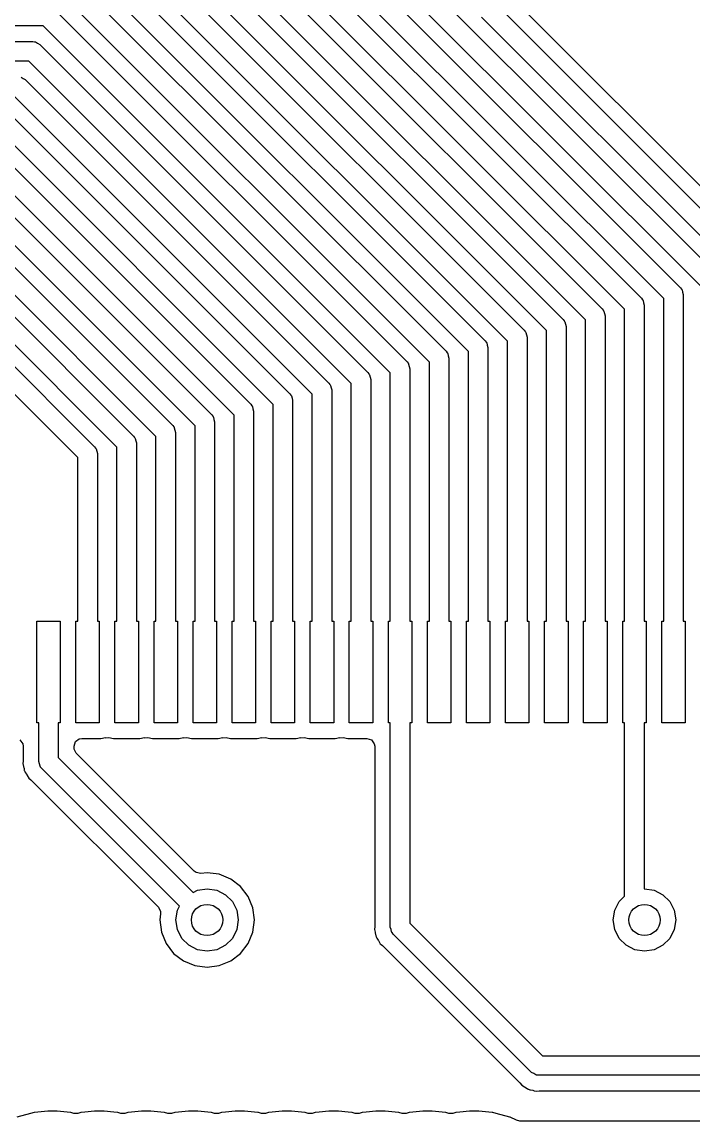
# Model space of a CAD drawing. Extents: x -27 to 355, y -108 to 35.
# Drawn here: x 286.43 to 295.02, y 12.63 to 26.7 of the extents above; entities that cross this region are included whole.
import ezdxf

# ---------------------------------------------------------------- set-up
doc = ezdxf.new("R2010")
doc.units = 0
doc.layers.add('BLACK', color=7, linetype='CONTINUOUS')

msp = doc.modelspace()

# ---------------------------------------------------------------- linework, layer by layer
at = {"layer": 'BLACK', "linetype": 'CONTINUOUS'}
for p, q in [((288.334, 30.4582), (295.36, 23.4325)), ((295.146, 23.2924), (288.194, 30.2448)), ((288.148, 30.0086), (294.86, 23.2968)), ((294.646, 23.1566), (288.008, 29.7952)), ((287.962, 29.5591), (294.36, 23.1611)), ((294.146, 23.0209), (287.822, 29.3457)), ((287.776, 29.1096), (293.86, 23.0254)), ((293.646, 22.8852), (287.635, 28.8962)), ((287.589, 28.6601), (293.36, 22.8897)), ((293.146, 22.7495), (287.449, 28.4467)), ((287.403, 28.2106), (292.86, 22.7539)), ((292.646, 22.6138), (287.263, 27.9972)), ((287.217, 27.761), (292.36, 22.6182)), ((292.146, 22.4781), (287.077, 27.5476)), ((287.031, 27.3115), (291.86, 22.4825)), ((291.646, 22.3423), (286.891, 27.0981)), ((292.525, 26.903), (295.834, 23.5937)), ((295.963, 23.7486), (292.754, 26.9571)), ((286.845, 26.862), (291.36, 22.3468)), ((295.621, 23.4536), (292.312, 26.7629)), ((286.704, 26.6486), (275.522, 26.6486)), ((291.146, 22.2066), (286.704, 26.6486)), ((277.337, 26.4491), (286.57, 26.4491)), ((286.57, 26.4491), (286.592, 26.4459)), ((286.592, 26.4459), (286.597, 26.4462)), ((286.597, 26.4462), (286.599, 26.4449)), ((286.599, 26.4449), (286.605, 26.4439)), ((286.605, 26.4439), (286.631, 26.4272)), ((286.631, 26.4272), (286.658, 26.4125)), ((286.658, 26.4125), (290.86, 22.2111)), ((286.518, 26.1991), (277.389, 26.1991)), ((290.646, 22.0709), (286.518, 26.1991)), ((286.419, 25.9944), (286.445, 25.9777)), ((286.445, 25.9777), (286.472, 25.963)), ((286.472, 25.963), (290.36, 22.0754)), ((290.146, 21.9352), (286.332, 25.7496)), ((286.286, 25.5134), (289.86, 21.9396)), ((289.646, 21.7995), (286.146, 25.3)), ((286.1, 25.0639), (289.36, 21.8039)), ((289.146, 21.6638), (285.96, 24.8505)), ((285.914, 24.6144), (288.86, 21.6682)), ((288.646, 21.528), (285.773, 24.401)), ((285.727, 24.1649), (288.36, 21.5325)), ((288.146, 21.3923), (285.587, 23.9515)), ((285.541, 23.7154), (287.86, 21.3968)), ((287.646, 21.2566), (285.401, 23.502)), ((285.355, 23.2658), (287.36, 21.261)), ((294.86, 23.2968), (294.873, 23.279)), ((294.873, 23.279), (294.877, 23.276)), ((294.877, 23.276), (294.877, 23.2733)), ((294.877, 23.2733), (294.881, 23.2681)), ((294.881, 23.2681), (294.888, 23.238)), ((294.888, 23.238), (294.896, 23.2084)), ((294.36, 23.1611), (294.373, 23.1433)), ((294.373, 23.1433), (294.377, 23.1402)), ((294.377, 23.1402), (294.377, 23.1375)), ((294.377, 23.1375), (294.381, 23.1324)), ((294.381, 23.1324), (294.388, 23.1023)), ((294.388, 23.1023), (294.396, 23.0727)), ((294.646, 19.025), (294.646, 23.1566)), ((294.896, 23.2084), (294.896, 19.025)), ((287.146, 21.1209), (285.215, 23.0524)), ((293.86, 23.0254), (293.873, 23.0075)), ((293.873, 23.0075), (293.877, 23.0045)), ((293.877, 23.0045), (293.877, 23.0018)), ((293.877, 23.0018), (293.881, 22.9966)), ((293.881, 22.9966), (293.888, 22.9665)), ((293.888, 22.9665), (293.896, 22.937)), ((294.146, 19.025), (294.146, 23.0209)), ((294.396, 23.0727), (294.396, 19.025)), ((293.36, 22.8897), (293.373, 22.8718)), ((293.373, 22.8718), (293.377, 22.8688)), ((293.377, 22.8688), (293.377, 22.8661)), ((293.377, 22.8661), (293.381, 22.8609)), ((293.381, 22.8609), (293.388, 22.8308)), ((293.388, 22.8308), (293.396, 22.8013)), ((293.396, 22.8013), (293.396, 19.025)), ((293.646, 19.025), (293.646, 22.8852)), ((293.896, 22.937), (293.896, 19.025)), ((292.86, 22.7539), (292.873, 22.7361)), ((292.873, 22.7361), (292.877, 22.7331)), ((292.877, 22.7331), (292.877, 22.7304)), ((292.877, 22.7304), (292.881, 22.7252)), ((292.881, 22.7252), (292.888, 22.6951)), ((292.888, 22.6951), (292.896, 22.6656)), ((292.896, 22.6656), (292.896, 19.025)), ((293.146, 19.025), (293.146, 22.7495)), ((292.36, 22.6182), (292.373, 22.6004)), ((292.373, 22.6004), (292.377, 22.5974)), ((292.377, 22.5974), (292.377, 22.5947)), ((292.377, 22.5947), (292.381, 22.5895)), ((292.381, 22.5895), (292.388, 22.5594)), ((292.388, 22.5594), (292.396, 22.5298)), ((292.396, 22.5298), (292.396, 19.025)), ((292.646, 19.025), (292.646, 22.6138)), ((291.86, 22.4825), (291.873, 22.4647)), ((291.873, 22.4647), (291.877, 22.4616)), ((291.877, 22.4616), (291.877, 22.4589)), ((291.877, 22.4589), (291.881, 22.4538)), ((291.881, 22.4538), (291.888, 22.4237)), ((291.888, 22.4237), (291.896, 22.3941)), ((291.896, 22.3941), (291.896, 19.025)), ((292.146, 19.025), (292.146, 22.4781)), ((291.36, 22.3468), (291.373, 22.329)), ((291.373, 22.329), (291.377, 22.3259)), ((291.377, 22.3259), (291.377, 22.3232)), ((291.377, 22.3232), (291.381, 22.318)), ((291.381, 22.318), (291.388, 22.2879)), ((291.388, 22.2879), (291.396, 22.2584)), ((291.396, 22.2584), (291.396, 19.025)), ((291.646, 19.025), (291.646, 22.3423)), ((290.86, 22.2111), (290.873, 22.1932)), ((290.873, 22.1932), (290.877, 22.1902)), ((290.877, 22.1902), (290.877, 22.1875)), ((290.877, 22.1875), (290.881, 22.1823)), ((290.881, 22.1823), (290.888, 22.1522)), ((290.888, 22.1522), (290.896, 22.1227)), ((290.896, 22.1227), (290.896, 19.025)), ((291.146, 19.025), (291.146, 22.2066)), ((290.36, 22.0754), (290.373, 22.0575)), ((290.373, 22.0575), (290.377, 22.0545)), ((290.377, 22.0545), (290.377, 22.0518)), ((290.377, 22.0518), (290.381, 22.0466)), ((290.381, 22.0466), (290.388, 22.0165)), ((290.388, 22.0165), (290.396, 21.987)), ((290.396, 21.987), (290.396, 19.025)), ((290.646, 19.025), (290.646, 22.0709)), ((289.86, 21.9396), (289.873, 21.9218)), ((289.873, 21.9218), (289.877, 21.9188)), ((289.877, 21.9188), (289.877, 21.9161)), ((289.877, 21.9161), (289.881, 21.9109)), ((289.881, 21.9109), (289.888, 21.8808)), ((289.888, 21.8808), (289.896, 21.8512)), ((289.896, 21.8512), (289.896, 19.025)), ((290.146, 19.025), (290.146, 21.9352)), ((289.36, 21.8039), (289.373, 21.7861)), ((289.373, 21.7861), (289.377, 21.7831)), ((289.377, 21.7831), (289.377, 21.7804)), ((289.377, 21.7804), (289.381, 21.7752)), ((289.381, 21.7752), (289.388, 21.7451)), ((289.388, 21.7451), (289.396, 21.7155)), ((289.396, 21.7155), (289.396, 19.025)), ((289.646, 19.025), (289.646, 21.7995)), ((288.86, 21.6682), (288.873, 21.6504)), ((288.873, 21.6504), (288.877, 21.6473)), ((288.877, 21.6473), (288.877, 21.6446)), ((288.877, 21.6446), (288.881, 21.6395)), ((288.881, 21.6395), (288.888, 21.6094)), ((288.888, 21.6094), (288.896, 21.5798)), ((288.896, 21.5798), (288.896, 19.025)), ((289.146, 19.025), (289.146, 21.6638)), ((287.86, 21.3968), (287.873, 21.3789)), ((288.36, 21.5325), (288.373, 21.5146)), ((288.373, 21.5146), (288.377, 21.5116)), ((288.377, 21.5116), (288.377, 21.5089)), ((288.377, 21.5089), (288.381, 21.5037)), ((288.381, 21.5037), (288.388, 21.4736)), ((288.388, 21.4736), (288.396, 21.4441)), ((288.396, 21.4441), (288.396, 19.025)), ((288.646, 19.025), (288.646, 21.528)), ((287.36, 21.261), (287.373, 21.2432)), ((287.646, 19.025), (287.646, 21.2566)), ((287.873, 21.3789), (287.877, 21.3759)), ((287.877, 21.3759), (287.877, 21.3732)), ((287.877, 21.3732), (287.881, 21.368)), ((287.881, 21.368), (287.888, 21.3379)), ((287.888, 21.3379), (287.896, 21.3084)), ((287.896, 21.3084), (287.896, 19.025)), ((288.146, 19.025), (288.146, 21.3923)), ((287.146, 19.025), (287.146, 21.1209)), ((287.373, 21.2432), (287.377, 21.2402)), ((287.377, 21.2402), (287.377, 21.2375)), ((287.377, 21.2375), (287.381, 21.2323)), ((287.381, 21.2323), (287.388, 21.2022)), ((287.388, 21.2022), (287.396, 21.1727)), ((287.396, 21.1727), (287.396, 19.025)), ((286.621, 17.725), (286.621, 19.025)), ((286.621, 19.025), (286.921, 19.025)), ((286.921, 19.025), (286.921, 17.725)), ((287.121, 17.725), (287.121, 19.025)), ((287.121, 19.025), (287.146, 19.025)), ((287.396, 19.025), (287.421, 19.025)), ((287.421, 19.025), (287.421, 17.725)), ((287.621, 17.725), (287.621, 19.025)), ((287.621, 19.025), (287.646, 19.025)), ((287.896, 19.025), (287.921, 19.025)), ((287.921, 19.025), (287.921, 17.725)), ((288.121, 17.725), (288.121, 19.025)), ((288.121, 19.025), (288.146, 19.025)), ((288.396, 19.025), (288.421, 19.025)), ((288.421, 19.025), (288.421, 17.725)), ((288.621, 17.725), (288.621, 19.025)), ((288.621, 19.025), (288.646, 19.025)), ((288.896, 19.025), (288.921, 19.025)), ((288.921, 19.025), (288.921, 17.725)), ((289.121, 17.725), (289.121, 19.025)), ((289.121, 19.025), (289.146, 19.025)), ((289.396, 19.025), (289.421, 19.025)), ((289.421, 19.025), (289.421, 17.725)), ((289.621, 17.725), (289.621, 19.025)), ((289.621, 19.025), (289.646, 19.025)), ((289.896, 19.025), (289.921, 19.025)), ((289.921, 19.025), (289.921, 17.725)), ((290.121, 17.725), (290.121, 19.025)), ((290.121, 19.025), (290.146, 19.025)), ((290.396, 19.025), (290.421, 19.025)), ((290.421, 19.025), (290.421, 17.725)), ((290.621, 17.725), (290.621, 19.025)), ((290.621, 19.025), (290.646, 19.025)), ((290.896, 19.025), (290.921, 19.025)), ((290.921, 19.025), (290.921, 17.725)), ((291.121, 17.725), (291.121, 19.025)), ((291.121, 19.025), (291.146, 19.025)), ((291.396, 19.025), (291.421, 19.025)), ((291.421, 19.025), (291.421, 17.725)), ((291.621, 17.725), (291.621, 19.025)), ((291.621, 19.025), (291.646, 19.025)), ((291.896, 19.025), (291.921, 19.025)), ((291.921, 19.025), (291.921, 17.725)), ((292.121, 17.725), (292.121, 19.025)), ((292.121, 19.025), (292.146, 19.025)), ((292.396, 19.025), (292.421, 19.025)), ((292.421, 19.025), (292.421, 17.725)), ((292.621, 17.725), (292.621, 19.025)), ((292.621, 19.025), (292.646, 19.025)), ((292.896, 19.025), (292.921, 19.025)), ((292.921, 19.025), (292.921, 17.725)), ((293.121, 17.725), (293.121, 19.025)), ((293.121, 19.025), (293.146, 19.025)), ((293.396, 19.025), (293.421, 19.025)), ((293.421, 19.025), (293.421, 17.725)), ((293.621, 17.725), (293.621, 19.025)), ((293.621, 19.025), (293.646, 19.025)), ((293.896, 19.025), (293.921, 19.025)), ((293.921, 19.025), (293.921, 17.725)), ((294.121, 17.725), (294.121, 19.025)), ((294.121, 19.025), (294.146, 19.025)), ((294.396, 19.025), (294.421, 19.025)), ((294.421, 19.025), (294.421, 17.725)), ((294.621, 17.725), (294.621, 19.025)), ((294.621, 19.025), (294.646, 19.025)), ((294.896, 19.025), (294.921, 19.025)), ((294.921, 19.025), (294.921, 17.725)), ((286.646, 17.725), (286.621, 17.725)), ((286.646, 17.2286), (286.646, 17.725)), ((286.921, 17.725), (286.896, 17.725)), ((286.896, 17.725), (286.896, 17.2804)), ((287.421, 17.725), (287.121, 17.725)), ((287.921, 17.725), (287.621, 17.725)), ((288.421, 17.725), (288.121, 17.725)), ((288.921, 17.725), (288.621, 17.725)), ((289.421, 17.725), (289.121, 17.725)), ((289.921, 17.725), (289.621, 17.725)), ((290.421, 17.725), (290.121, 17.725)), ((290.921, 17.725), (290.621, 17.725)), ((291.146, 17.725), (291.121, 17.725)), ((291.146, 15.1086), (291.146, 17.725)), ((291.421, 17.725), (291.396, 17.725)), ((291.396, 17.725), (291.396, 15.1604)), ((291.921, 17.725), (291.621, 17.725)), ((292.421, 17.725), (292.121, 17.725)), ((292.921, 17.725), (292.621, 17.725)), ((293.421, 17.725), (293.121, 17.725)), ((293.921, 17.725), (293.621, 17.725)), ((294.146, 17.725), (294.121, 17.725)), ((294.146, 15.5051), (294.146, 17.725)), ((294.421, 17.725), (294.396, 17.725)), ((294.396, 17.725), (294.396, 15.5994)), ((294.921, 17.725), (294.621, 17.725)), ((286.405, 17.5056), (286.441, 17.4561)), ((286.441, 17.4561), (286.446, 17.4255)), ((287.097, 17.4255), (287.116, 17.4837)), ((287.116, 17.4837), (287.165, 17.5197)), ((287.165, 17.5197), (287.196, 17.5245)), ((287.196, 17.5245), (287.441, 17.5245)), ((287.441, 17.5245), (287.5, 17.5361)), ((287.5, 17.5328), (287.543, 17.5362)), ((287.5, 17.5361), (287.5, 17.5328)), ((287.543, 17.5362), (287.543, 17.5361)), ((287.543, 17.5361), (287.602, 17.5245)), ((287.602, 17.5245), (287.941, 17.5245)), ((287.941, 17.5245), (288, 17.5361)), ((288, 17.5328), (288.043, 17.5362)), ((288, 17.5361), (288, 17.5328)), ((288.043, 17.5362), (288.043, 17.5361)), ((288.043, 17.5361), (288.102, 17.5245)), ((288.102, 17.5245), (288.441, 17.5245)), ((288.441, 17.5245), (288.5, 17.5361)), ((288.5, 17.5328), (288.543, 17.5362)), ((288.5, 17.5361), (288.5, 17.5328)), ((288.543, 17.5362), (288.543, 17.5361)), ((288.543, 17.5361), (288.602, 17.5245)), ((288.602, 17.5245), (288.941, 17.5245)), ((288.941, 17.5245), (289, 17.5361)), ((289, 17.5328), (289.043, 17.5362)), ((289, 17.5361), (289, 17.5328)), ((289.043, 17.5362), (289.043, 17.5361)), ((289.043, 17.5361), (289.102, 17.5245)), ((289.102, 17.5245), (289.441, 17.5245)), ((289.441, 17.5245), (289.5, 17.5361)), ((289.5, 17.5328), (289.543, 17.5362)), ((289.5, 17.5361), (289.5, 17.5328)), ((289.543, 17.5362), (289.543, 17.5361)), ((289.543, 17.5361), (289.602, 17.5245)), ((289.602, 17.5245), (289.941, 17.5245)), ((289.941, 17.5245), (290, 17.5361)), ((290, 17.5328), (290.043, 17.5362)), ((290, 17.5361), (290, 17.5328)), ((290.043, 17.5362), (290.043, 17.5361)), ((290.043, 17.5361), (290.102, 17.5245)), ((290.102, 17.5245), (290.441, 17.5245)), ((290.441, 17.5245), (290.5, 17.5361)), ((290.5, 17.5328), (290.543, 17.5362)), ((290.5, 17.5361), (290.5, 17.5328)), ((290.543, 17.5362), (290.543, 17.5361)), ((290.543, 17.5361), (290.602, 17.5245)), ((290.602, 17.5245), (290.847, 17.5245)), ((290.847, 17.5245), (290.905, 17.5056)), ((290.905, 17.5056), (290.941, 17.4561)), ((290.941, 17.4561), (290.946, 17.4255)), ((286.446, 17.4255), (286.446, 17.2471)), ((287.097, 17.4044), (287.097, 17.4255)), ((287.098, 17.3889), (287.097, 17.4044)), ((287.126, 17.3344), (287.098, 17.3889)), ((288.637, 15.8233), (287.126, 17.3344)), ((290.946, 17.4255), (290.946, 15.1271)), ((286.446, 17.2385), (286.442, 17.1998)), ((286.442, 17.1998), (286.444, 17.1914)), ((286.444, 17.1914), (286.452, 17.1623)), ((286.446, 17.2471), (286.446, 17.2385)), ((286.655, 17.1991), (286.646, 17.2286)), ((286.662, 17.169), (286.655, 17.1991)), ((286.896, 17.2804), (288.623, 15.5534)), ((286.452, 17.1623), (286.454, 17.1538)), ((286.454, 17.1538), (286.457, 17.138)), ((286.457, 17.138), (286.461, 17.1156)), ((286.461, 17.1156), (286.465, 17.1081)), ((286.465, 17.1081), (286.467, 17.1026)), ((286.467, 17.1026), (286.47, 17.0973)), ((286.47, 17.0973), (286.472, 17.0889)), ((286.472, 17.0889), (286.491, 17.0621)), ((286.491, 17.0621), (286.494, 17.0571)), ((286.494, 17.0571), (286.499, 17.0498)), ((286.499, 17.0498), (286.518, 17.0161)), ((286.665, 17.1638), (286.662, 17.169)), ((286.666, 17.1611), (286.665, 17.1638)), ((286.67, 17.158), (286.666, 17.1611)), ((286.683, 17.1402), (286.67, 17.158)), ((288.447, 15.3766), (286.683, 17.1402)), ((286.518, 17.0161), (286.545, 16.9941)), ((286.545, 16.9941), (286.548, 16.9912)), ((286.548, 16.9912), (286.554, 16.9853)), ((286.554, 16.9853), (288.177, 15.363)), ((288.66, 15.8063), (288.637, 15.8233)), ((288.72, 15.7951), (288.66, 15.8063)), ((288.8, 15.8057), (288.72, 15.7951)), ((288.957, 15.785), (288.8, 15.8057)), ((289.103, 15.7245), (288.957, 15.785)), ((289.228, 15.6283), (289.103, 15.7245)), ((289.325, 15.5028), (289.228, 15.6283)), ((288.623, 15.5534), (288.676, 15.5804)), ((288.676, 15.5804), (288.8, 15.6)), ((288.8, 15.6), (288.924, 15.5804)), ((288.924, 15.5804), (289.035, 15.5236)), ((289.035, 15.5236), (289.124, 15.4351)), ((289.385, 15.3568), (289.325, 15.5028)), ((294.076, 15.4351), (294.146, 15.5051)), ((294.396, 15.5994), (294.4, 15.6)), ((294.4, 15.6), (294.524, 15.5804)), ((294.524, 15.5804), (294.635, 15.5236)), ((294.635, 15.5236), (294.724, 15.4351)), ((288.177, 15.363), (288.204, 15.3084)), ((288.42, 15.3236), (288.447, 15.3766)), ((289.124, 15.4351), (289.18, 15.3236)), ((289.406, 15.2), (289.385, 15.3568)), ((294.02, 15.3236), (294.076, 15.4351)), ((294.724, 15.4351), (294.78, 15.3236)), ((288.205, 15.28), (288.194, 15.2)), ((288.204, 15.3084), (288.205, 15.28)), ((288.4, 15.2), (288.42, 15.3236)), ((289.18, 15.3236), (289.2, 15.2)), ((294, 15.2), (294.02, 15.3236)), ((294.78, 15.3236), (294.8, 15.2)), ((288.194, 15.2), (288.215, 15.0432)), ((288.42, 15.0764), (288.4, 15.2)), ((288.476, 14.9649), (288.42, 15.0764)), ((289.18, 15.0764), (289.124, 14.9649)), ((289.2, 15.2), (289.18, 15.0764)), ((289.385, 15.0432), (289.406, 15.2)), ((290.946, 15.1185), (290.942, 15.0798)), ((290.942, 15.0798), (290.952, 15.0432)), ((290.946, 15.1271), (290.946, 15.1185)), ((291.155, 15.0791), (291.146, 15.1086)), ((291.162, 15.049), (291.155, 15.0791)), ((291.396, 15.1604), (293.095, 13.4616)), ((294.02, 15.0764), (294, 15.2)), ((294.076, 14.9649), (294.02, 15.0764)), ((294.78, 15.0764), (294.724, 14.9649)), ((294.8, 15.2), (294.78, 15.0764)), ((288.215, 15.0432), (288.275, 14.8972)), ((288.565, 14.8764), (288.476, 14.9649)), ((289.124, 14.9649), (289.035, 14.8764)), ((289.325, 14.8972), (289.385, 15.0432)), ((290.952, 15.0432), (290.952, 15.0423)), ((290.952, 15.0423), (290.954, 15.0338)), ((290.954, 15.0338), (290.961, 14.9956)), ((290.961, 14.9956), (290.965, 14.9881)), ((290.965, 14.9881), (290.967, 14.9826)), ((290.967, 14.9826), (290.97, 14.9773)), ((290.97, 14.9773), (290.972, 14.9689)), ((290.972, 14.9689), (290.992, 14.9395)), ((290.992, 14.9395), (290.994, 14.9371)), ((290.994, 14.9371), (290.999, 14.9298)), ((290.999, 14.9298), (291.018, 14.8961)), ((291.165, 15.0438), (291.162, 15.049)), ((291.166, 15.0411), (291.165, 15.0438)), ((291.17, 15.038), (291.166, 15.0411)), ((291.183, 15.0202), (291.17, 15.038)), ((292.955, 13.2482), (291.183, 15.0202)), ((294.165, 14.8764), (294.076, 14.9649)), ((294.724, 14.9649), (294.635, 14.8764)), ((288.275, 14.8972), (288.372, 14.7717)), ((288.676, 14.8196), (288.565, 14.8764)), ((288.8, 14.8), (288.676, 14.8196)), ((288.924, 14.8196), (288.8, 14.8)), ((289.035, 14.8764), (288.924, 14.8196)), ((289.228, 14.7717), (289.325, 14.8972)), ((291.018, 14.8961), (291.031, 14.8854)), ((291.031, 14.8854), (291.048, 14.8712)), ((291.048, 14.8712), (291.054, 14.8653)), ((291.054, 14.8653), (292.8, 13.1196)), ((294.276, 14.8196), (294.165, 14.8764)), ((294.4, 14.8), (294.276, 14.8196)), ((294.524, 14.8196), (294.4, 14.8)), ((294.635, 14.8764), (294.524, 14.8196)), ((288.372, 14.7717), (288.497, 14.6755)), ((288.497, 14.6755), (288.643, 14.615)), ((288.957, 14.615), (289.103, 14.6755)), ((289.103, 14.6755), (289.228, 14.7717)), ((288.643, 14.615), (288.8, 14.5943)), ((288.8, 14.5943), (288.957, 14.615)), ((293.095, 13.4616), (299.505, 13.4616)), ((292.982, 13.2335), (292.955, 13.2482)), ((293.008, 13.2168), (292.982, 13.2335)), ((292.8, 13.1196), (292.806, 13.1132)), ((292.806, 13.1132), (292.831, 13.0834)), ((293.014, 13.2159), (293.008, 13.2168)), ((293.017, 13.2145), (293.014, 13.2159)), ((293.021, 13.2148), (293.017, 13.2145)), ((293.043, 13.2116), (293.021, 13.2148)), ((299.557, 13.2116), (293.043, 13.2116)), ((292.831, 13.0834), (292.865, 13.064)), ((292.865, 13.064), (292.872, 13.0594)), ((292.872, 13.0594), (292.904, 13.0371)), ((292.904, 13.0371), (292.912, 13.0348)), ((292.912, 13.0348), (292.917, 13.0324)), ((292.917, 13.0324), (292.923, 13.0304)), ((292.923, 13.0304), (292.93, 13.026)), ((292.93, 13.026), (292.939, 13.0245)), ((292.939, 13.0245), (292.939, 13.0245)), ((292.939, 13.0245), (292.969, 13.0193)), ((292.969, 13.0193), (292.977, 13.0174)), ((292.977, 13.0174), (292.989, 13.0141)), ((292.989, 13.0141), (293.015, 13.0074)), ((293.015, 13.0074), (293.053, 13.0108)), ((293.053, 13.0108), (293.062, 13.0111)), ((293.062, 13.0111), (299.538, 13.0111)), ((286.54, 12.7219), (286.366, 12.6753)), ((286.586, 12.7342), (286.54, 12.7219)), ((286.59, 12.7353), (286.586, 12.7342)), ((286.586, 12.7342), (286.586, 12.7342)), ((286.635, 12.7393), (286.59, 12.7353)), ((286.761, 12.7503), (286.635, 12.7393)), ((286.764, 12.7505), (286.761, 12.7503)), ((286.761, 12.7503), (286.761, 12.7503)), ((286.879, 12.7505), (286.764, 12.7505)), ((286.881, 12.7503), (286.879, 12.7505)), ((287.008, 12.7393), (286.881, 12.7503)), ((286.881, 12.7503), (286.881, 12.7503)), ((287.052, 12.7353), (287.008, 12.7393)), ((287.057, 12.7342), (287.052, 12.7353)), ((287.096, 12.7237), (287.057, 12.7342)), ((287.147, 12.7237), (287.096, 12.7237)), ((287.186, 12.7342), (287.147, 12.7237)), ((287.19, 12.7353), (287.186, 12.7342)), ((287.235, 12.7393), (287.19, 12.7353)), ((287.361, 12.7503), (287.235, 12.7393)), ((287.364, 12.7505), (287.361, 12.7503)), ((287.361, 12.7503), (287.361, 12.7503)), ((287.479, 12.7505), (287.364, 12.7505)), ((287.481, 12.7503), (287.479, 12.7505)), ((287.608, 12.7393), (287.481, 12.7503)), ((287.481, 12.7503), (287.481, 12.7503)), ((287.652, 12.7353), (287.608, 12.7393)), ((287.657, 12.7342), (287.652, 12.7353)), ((287.696, 12.7237), (287.657, 12.7342)), ((287.747, 12.7237), (287.696, 12.7237)), ((287.786, 12.7342), (287.747, 12.7237)), ((287.79, 12.7353), (287.786, 12.7342)), ((287.835, 12.7393), (287.79, 12.7353)), ((287.961, 12.7503), (287.835, 12.7393)), ((287.964, 12.7505), (287.961, 12.7503)), ((287.961, 12.7503), (287.961, 12.7503)), ((288.079, 12.7505), (287.964, 12.7505)), ((288.081, 12.7503), (288.079, 12.7505)), ((288.208, 12.7393), (288.081, 12.7503)), ((288.081, 12.7503), (288.081, 12.7503)), ((288.252, 12.7353), (288.208, 12.7393)), ((288.257, 12.7342), (288.252, 12.7353)), ((288.296, 12.7237), (288.257, 12.7342)), ((288.347, 12.7237), (288.296, 12.7237)), ((288.386, 12.7342), (288.347, 12.7237)), ((288.39, 12.7353), (288.386, 12.7342)), ((288.435, 12.7393), (288.39, 12.7353)), ((288.561, 12.7503), (288.435, 12.7393)), ((288.564, 12.7505), (288.561, 12.7503)), ((288.561, 12.7503), (288.561, 12.7503)), ((288.679, 12.7505), (288.564, 12.7505)), ((288.681, 12.7503), (288.679, 12.7505)), ((288.808, 12.7393), (288.681, 12.7503)), ((288.681, 12.7503), (288.681, 12.7503)), ((288.852, 12.7353), (288.808, 12.7393)), ((288.857, 12.7342), (288.852, 12.7353)), ((288.896, 12.7237), (288.857, 12.7342)), ((288.947, 12.7237), (288.896, 12.7237)), ((288.986, 12.7342), (288.947, 12.7237)), ((288.99, 12.7353), (288.986, 12.7342)), ((289.035, 12.7393), (288.99, 12.7353)), ((289.161, 12.7503), (289.035, 12.7393)), ((289.164, 12.7505), (289.161, 12.7503)), ((289.161, 12.7503), (289.161, 12.7503)), ((289.279, 12.7505), (289.164, 12.7505)), ((289.281, 12.7503), (289.279, 12.7505)), ((289.408, 12.7393), (289.281, 12.7503)), ((289.281, 12.7503), (289.281, 12.7503)), ((289.452, 12.7353), (289.408, 12.7393)), ((289.457, 12.7342), (289.452, 12.7353)), ((289.496, 12.7237), (289.457, 12.7342)), ((289.547, 12.7237), (289.496, 12.7237)), ((289.586, 12.7342), (289.547, 12.7237)), ((289.59, 12.7353), (289.586, 12.7342)), ((289.635, 12.7393), (289.59, 12.7353)), ((289.761, 12.7503), (289.635, 12.7393)), ((289.764, 12.7505), (289.761, 12.7503)), ((289.761, 12.7503), (289.761, 12.7503)), ((289.879, 12.7505), (289.764, 12.7505)), ((289.881, 12.7503), (289.879, 12.7505)), ((290.008, 12.7393), (289.881, 12.7503)), ((289.881, 12.7503), (289.881, 12.7503)), ((290.052, 12.7353), (290.008, 12.7393)), ((290.057, 12.7342), (290.052, 12.7353)), ((290.096, 12.7237), (290.057, 12.7342)), ((290.147, 12.7237), (290.096, 12.7237)), ((290.186, 12.7342), (290.147, 12.7237)), ((290.19, 12.7353), (290.186, 12.7342)), ((290.235, 12.7393), (290.19, 12.7353)), ((290.361, 12.7503), (290.235, 12.7393)), ((290.364, 12.7505), (290.361, 12.7503)), ((290.361, 12.7503), (290.361, 12.7503)), ((290.479, 12.7505), (290.364, 12.7505)), ((290.481, 12.7503), (290.479, 12.7505)), ((290.608, 12.7393), (290.481, 12.7503)), ((290.481, 12.7503), (290.481, 12.7503)), ((290.652, 12.7353), (290.608, 12.7393)), ((290.657, 12.7342), (290.652, 12.7353)), ((290.696, 12.7237), (290.657, 12.7342)), ((290.747, 12.7237), (290.696, 12.7237)), ((290.786, 12.7342), (290.747, 12.7237)), ((290.79, 12.7353), (290.786, 12.7342)), ((290.835, 12.7393), (290.79, 12.7353)), ((290.961, 12.7503), (290.835, 12.7393)), ((290.964, 12.7505), (290.961, 12.7503)), ((290.961, 12.7503), (290.961, 12.7503)), ((291.079, 12.7505), (290.964, 12.7505)), ((291.081, 12.7503), (291.079, 12.7505)), ((291.208, 12.7393), (291.081, 12.7503)), ((291.081, 12.7503), (291.081, 12.7503)), ((291.252, 12.7353), (291.208, 12.7393)), ((291.257, 12.7342), (291.252, 12.7353)), ((291.296, 12.7237), (291.257, 12.7342)), ((291.347, 12.7237), (291.296, 12.7237)), ((291.386, 12.7342), (291.347, 12.7237)), ((291.39, 12.7353), (291.386, 12.7342)), ((291.435, 12.7393), (291.39, 12.7353)), ((291.561, 12.7503), (291.435, 12.7393)), ((291.564, 12.7505), (291.561, 12.7503)), ((291.561, 12.7503), (291.561, 12.7503)), ((291.679, 12.7505), (291.564, 12.7505)), ((291.681, 12.7503), (291.679, 12.7505)), ((291.808, 12.7393), (291.681, 12.7503)), ((291.681, 12.7503), (291.681, 12.7503)), ((291.852, 12.7353), (291.808, 12.7393)), ((291.857, 12.7342), (291.852, 12.7353)), ((291.896, 12.7237), (291.857, 12.7342)), ((291.947, 12.7237), (291.896, 12.7237)), ((291.986, 12.7342), (291.947, 12.7237)), ((291.99, 12.7353), (291.986, 12.7342)), ((292.035, 12.7393), (291.99, 12.7353)), ((292.161, 12.7503), (292.035, 12.7393)), ((292.164, 12.7505), (292.161, 12.7503)), ((292.161, 12.7503), (292.161, 12.7503)), ((292.279, 12.7505), (292.164, 12.7505)), ((292.281, 12.7503), (292.279, 12.7505)), ((292.408, 12.7393), (292.281, 12.7503)), ((292.281, 12.7503), (292.281, 12.7503)), ((292.452, 12.7353), (292.408, 12.7393)), ((292.457, 12.7342), (292.452, 12.7353)), ((292.503, 12.7219), (292.457, 12.7342)), ((292.457, 12.7342), (292.457, 12.7342)), ((292.676, 12.6753), (292.503, 12.7219)), ((292.68, 12.6735), (292.676, 12.6753)), ((292.763, 12.6348), (292.68, 12.6735)), ((292.68, 12.6735), (292.68, 12.6735)), ((292.805, 12.6255), (292.763, 12.6348)), ((315.991, 12.6255), (292.805, 12.6255))]:
    msp.add_line(p, q, dxfattribs=at)
at = {"layer": 'BLACK'}
for centre in [(288.8, 15.2), (294.4, 15.2)]:
    msp.add_circle(centre, 0.2, dxfattribs=at)

doc.saveas('drawing.dxf')
